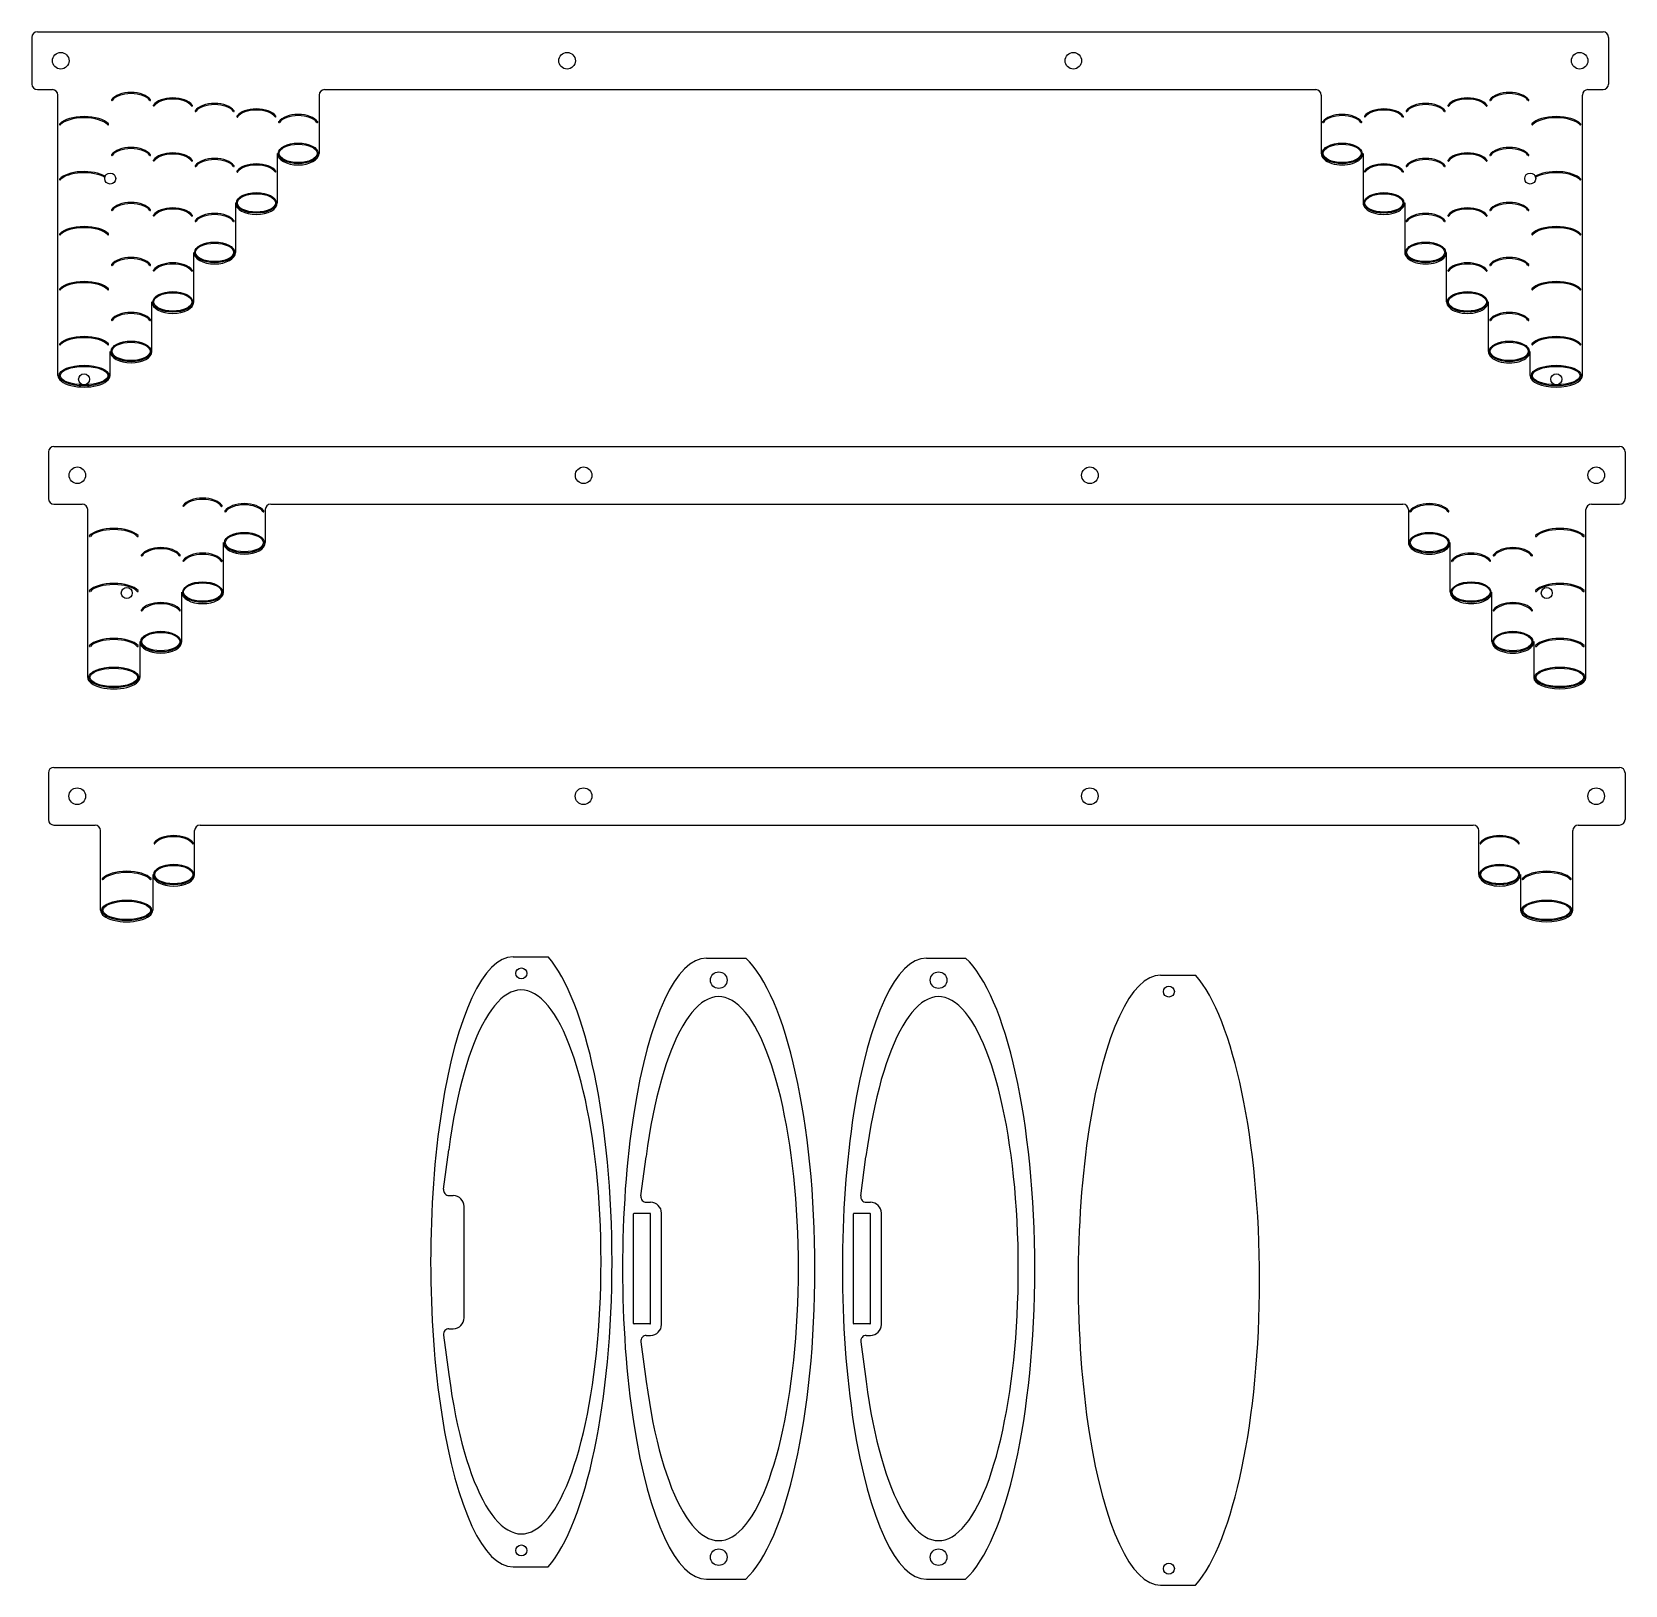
# Model space of a CAD drawing. Header units: millimetres. Extents: x -1211 to -100, y -1155 to 1320.
# Drawn here: x -426.3 to -136.4, y -1155.3 to -872.8 of the extents above; entities that cross this region are included whole.
import ezdxf

# ---------------------------------------------------------------- set-up
doc = ezdxf.new("R2010")
doc.units = ezdxf.units.MM
doc.layers.get('0').update_dxf_attribs({"lineweight": 25, "true_color": 0xffffff})
for name, color, linetype, lineweight, true_color in [('brass', 7, 'Continuous', 25, 0x000000), ('f1', 7, 'Continuous', 25, 0x000000), ('f3', 7, 'Continuous', 25, 0x000000), ('f4', 7, 'Continuous', 25, 0x000000), ('f5', 7, 'Continuous', 25, 0x000000), ('Plate', 7, 'Continuous', 25, 0x000000)]:
    doc.layers.add(name, color=color, linetype=linetype, lineweight=lineweight, true_color=true_color)

msp = doc.modelspace()

# ---------------------------------------------------------------- linework, layer by layer
for p, q in [((-425.27, -883.34), (-422.53, -883.34)), ((-373.03, -883.34), (-192.73, -883.34)), ((-382.82, -958.72), (-176.87, -958.72)), ((-395.67, -1017.08), (-164.07, -1017.08)), ((-338.73, -1041.06), (-332.36, -1041.06)), ((-303.56, -1041.28), (-296.42, -1041.28)), ((-263.56, -1041.28), (-256.42, -1041.28)), ((-220.95, -1044.36), (-214.58, -1044.36)), ((-351.39, -1083.31), (-350.45, -1076.16)), ((-315.49, -1084.52), (-314.54, -1077.38)), ((-275.49, -1084.52), (-274.54, -1077.38)), ((-350.4, -1084.44), (-349.63, -1084.44)), ((-347.63, -1106.67), (-347.63, -1086.44)), ((-314.5, -1085.66), (-313.73, -1085.66)), ((-274.5, -1085.66), (-273.73, -1085.66)), ((-311.73, -1107.89), (-311.73, -1087.66)), ((-271.73, -1107.89), (-271.73, -1087.66)), ((-351.39, -1109.81), (-350.43, -1117.02)), ((-350.4, -1108.67), (-349.63, -1108.67)), ((-314.5, -1109.89), (-313.73, -1109.89)), ((-274.5, -1109.89), (-273.73, -1109.89)), ((-315.49, -1111.03), (-314.52, -1118.24)), ((-275.49, -1111.03), (-274.52, -1118.24)), ((-338.73, -1151.99), (-332.36, -1151.99)), ((-303.56, -1154.21), (-296.42, -1154.21)), ((-263.56, -1154.21), (-256.42, -1154.21)), ((-220.95, -1155.29), (-214.58, -1155.29))]:
    msp.add_line(p, q)
for centre, radius in [((-412.02, -899.51), 1), ((-153.72, -899.51), 1), ((-416.77, -936.02), 1), ((-148.97, -936.02), 1), ((-150.7, -974.89), 1), ((-337.23, -1044.06), 1), ((-301.33, -1045.28), 1.51), ((-261.33, -1045.28), 1.51), ((-219.45, -1047.36), 1), ((-337.23, -1148.99), 1), ((-301.33, -1150.21), 1.51), ((-261.33, -1150.21), 1.51), ((-219.45, -1152.29), 1)]:
    msp.add_circle(centre, radius)
for centre, radius, start, end in [((-422.53, -884.34), 1, 0, 90), ((-373.03, -884.34), 1, 90, 180), ((-192.73, -884.34), 1, 0, 90), ((-143.23, -884.34), 1, 90, 180), ((-417.12, -959.72), 1, 0, 90), ((-382.82, -959.72), 1, 90, 180), ((-176.87, -959.72), 1, 0, 90), ((-142.57, -959.72), 1, 90, 180), ((-414.77, -1018.08), 1, 0, 90), ((-395.67, -1018.08), 1, 90, 180), ((-164.07, -1018.08), 1, 0, 90), ((-144.97, -1018.08), 1, 90, 180), ((-350.4, -1083.44), 1, 172.4552, 270), ((-349.63, -1086.44), 2, 0, 90), ((-314.5, -1084.66), 1, 172.4552, 270), ((-313.73, -1087.66), 2, 0, 90), ((-274.5, -1084.66), 1, 172.4552, 270), ((-273.73, -1087.66), 2, 0, 90), ((-349.63, -1106.67), 2, 270, 0), ((-350.4, -1109.67), 1, 90, 187.6019), ((-314.5, -1110.89), 1, 90, 187.6019), ((-313.73, -1107.89), 2, 270, 0), ((-274.5, -1110.89), 1, 90, 187.6019), ((-273.73, -1107.89), 2, 270, 0)]:
    msp.add_arc(centre, radius, start, end)
for centre, major_axis, ratio, start_param, end_param in [((-338.73, -1096.52), (0, 55.46), 0.270448, 0, 3.141593), ((-337.23, -1096.52), (0, 49.46), 0.293145, 1.998028, 1.146434), ((-337.73, -1096.52), (0, 58.46), 0.29078, 3.463335, 5.961443), ((-303.56, -1097.74), (0, 56.46), 0.270448, 0, 3.141593), ((-300.83, -1097.74), (0, 58.46), 0.29078, 3.403914, 6.020864), ((-263.56, -1097.74), (0, 56.46), 0.270448, 0, 3.141593), ((-260.83, -1097.74), (0, 58.46), 0.29078, 3.403914, 6.020864), ((-301.33, -1097.74), (0, 49.46), 0.293145, 1.998028, 1.146434), ((-261.33, -1097.74), (0, 49.46), 0.293145, 1.998028, 1.146434), ((-220.95, -1099.83), (0, 55.46), 0.270448, 0, 3.141593), ((-219.95, -1099.83), (0, 58.46), 0.29078, 3.463335, 5.961443)]:
    msp.add_ellipse(centre, major_axis=major_axis, ratio=ratio, start_param=start_param, end_param=end_param)
at = {"layer": 'brass'}
for p, q in [((-426.27, -873.84), (-426.27, -882.34)), ((-139.47, -873.84), (-139.47, -882.34)), ((-143.23, -883.34), (-140.47, -883.34)), ((-423.25, -949.22), (-423.25, -957.72)), ((-136.45, -949.22), (-136.45, -957.72)), ((-422.25, -958.72), (-417.12, -958.72)), ((-142.57, -958.72), (-137.45, -958.72)), ((-423.27, -1007.58), (-423.27, -1016.08)), ((-136.47, -1007.58), (-136.47, -1016.08)), ((-422.27, -1017.08), (-414.77, -1017.08)), ((-144.97, -1017.08), (-137.47, -1017.08))]:
    msp.add_line(p, q, dxfattribs=at)
for centre, start, end in [((-425.27, -873.84), 90, 180), ((-140.47, -873.84), 0, 90), ((-425.27, -882.34), 180, 270), ((-140.47, -882.34), 270, 0), ((-422.25, -949.22), 90, 180), ((-137.45, -949.22), 0, 90), ((-422.25, -957.72), 180, 270), ((-137.45, -957.72), 270, 0), ((-422.27, -1007.58), 90, 180), ((-137.47, -1007.58), 0, 90), ((-422.27, -1016.08), 180, 270), ((-137.47, -1016.08), 270, 0)]:
    msp.add_arc(centre, 1, start, end, dxfattribs=at)
at = {"layer": 'f1'}
for p, q in [((-425.27, -872.84), (-140.47, -872.84)), ((-422.25, -948.22), (-137.45, -948.22)), ((-422.27, -1006.58), (-137.47, -1006.58))]:
    msp.add_line(p, q, dxfattribs=at)
for centre, radius in [((-421.02, -878.09), 1.51), ((-328.92, -878.09), 1.51), ((-236.82, -878.09), 1.51), ((-144.72, -878.09), 1.51), ((-418, -953.47), 1.51), ((-325.9, -953.47), 1.51), ((-233.8, -953.47), 1.51), ((-141.7, -953.47), 1.51), ((-409, -974.89), 1), ((-418.02, -1011.83), 1.51), ((-325.92, -1011.83), 1.51), ((-233.82, -1011.83), 1.51), ((-141.72, -1011.83), 1.51)]:
    msp.add_circle(centre, radius, dxfattribs=at)
at = {"layer": 'f3'}
for p, q in [((-421.53, -935.34), (-421.53, -884.34)), ((-374.03, -884.34), (-374.03, -894.94)), ((-191.73, -884.34), (-191.73, -894.94)), ((-144.23, -935.34), (-144.23, -884.34)), ((-381.63, -894.94), (-381.63, -903.94)), ((-184.13, -894.94), (-184.13, -903.94)), ((-389.23, -903.94), (-389.23, -912.94)), ((-176.53, -903.94), (-176.53, -912.94)), ((-396.83, -921.94), (-396.83, -912.94)), ((-168.93, -921.94), (-168.93, -912.94)), ((-404.43, -930.94), (-404.43, -921.94)), ((-161.33, -930.94), (-161.33, -921.94)), ((-412.03, -935.34), (-412.03, -930.94)), ((-153.73, -935.34), (-153.73, -930.94))]:
    msp.add_line(p, q, dxfattribs=at)
at = {"layer": 'f3', "color": 5, "true_color": 0x0000ff}
for centre, start, end in [((-421.12, -889.65), 135.4006, 321.3987), ((-412.43, -889.65), 218.6013, 44.5994), ((-153.32, -889.65), 135.4006, 321.3987), ((-144.63, -889.65), 218.6013, 44.5994), ((-421.12, -899.65), 135.4006, 321.3987), ((-144.63, -899.65), 218.6013, 44.5994), ((-421.12, -909.65), 135.4006, 321.3987), ((-412.43, -909.65), 218.6013, 44.5994), ((-153.32, -909.65), 135.4006, 321.3987), ((-144.63, -909.65), 218.6013, 44.5994), ((-421.12, -919.65), 135.4006, 321.3987), ((-412.43, -919.65), 218.6013, 44.5994), ((-153.32, -919.65), 135.4006, 321.3987), ((-144.63, -919.65), 218.6013, 44.5994), ((-421.12, -929.65), 135.4006, 321.3987), ((-412.43, -929.65), 218.6013, 44.5994), ((-153.32, -929.65), 135.4006, 321.3987), ((-144.63, -929.65), 218.6013, 44.5994)]:
    msp.add_arc(centre, 0.103, start, end, dxfattribs=at)
for centre, major_axis, ratio, start_param, end_param in [((-408.23, -885.94), (3.8, 0), 0.55122, 0.375247, 2.766345), ((-157.53, -885.94), (-3.8, 0), 0.55122, 3.51684, 5.907938), ((-411.7, -885.24), (0, 0.103), 0.8, 0.79239, 4.038669), ((-408.23, -885.94), (3.62, 0), 0.517205, 0.343264, 2.798328), ((-404.75, -885.24), (0, 0.103), 0.8, 2.244517, 5.490795), ((-404.1, -886.24), (0, 0.103), 0.8, 0.79239, 4.038669), ((-400.63, -886.94), (3.8, 0), 0.55122, 0.375247, 2.766345), ((-400.63, -886.94), (3.62, 0), 0.517205, 0.343264, 2.798328), ((-397.15, -886.24), (0, 0.103), 0.8, 2.244517, 5.490795), ((-393.03, -887.94), (3.8, 0), 0.55122, 0.375247, 2.766345), ((-393.03, -887.94), (3.62, 0), 0.517205, 0.343264, 2.798328), ((-385.43, -888.94), (3.8, 0), 0.55122, 0.375247, 2.766345), ((-180.33, -888.94), (-3.8, 0), 0.55122, 3.51684, 5.907938), ((-172.73, -887.94), (-3.8, 0), 0.55122, 3.51684, 5.907938), ((-172.73, -887.94), (-3.62, 0), 0.517205, 3.484857, 5.939921), ((-168.6, -886.24), (0, 0.103), 0.8, 0.79239, 4.038669), ((-165.13, -886.94), (-3.8, 0), 0.55122, 3.51684, 5.907938), ((-165.13, -886.94), (-3.62, 0), 0.517205, 3.484857, 5.939921), ((-161.65, -886.24), (0, 0.103), 0.8, 2.244517, 5.490795), ((-161, -885.24), (0, 0.103), 0.8, 0.79239, 4.038669), ((-157.53, -885.94), (-3.62, 0), 0.517205, 3.484857, 5.939921), ((-154.05, -885.24), (0, 0.103), 0.8, 2.244517, 5.490795), ((-416.78, -890.34), (-4.75, 0), 0.440976, 3.51684, 5.907938), ((-416.78, -890.34), (-4.53, 0), 0.413764, 3.484857, 5.939921), ((-396.5, -887.24), (0, 0.103), 0.8, 0.79239, 4.038669), ((-389.55, -887.24), (0, 0.103), 0.8, 2.244517, 5.490795), ((-388.9, -888.24), (0, 0.103), 0.8, 0.79239, 4.038669), ((-385.43, -888.94), (3.62, 0), 0.517205, 0.343264, 2.798328), ((-381.95, -888.24), (0, 0.103), 0.8, 2.244517, 5.490795), ((-381.3, -889.24), (0, 0.103), 0.8, 0.79239, 4.038669), ((-377.83, -889.94), (3.8, 0), 0.55122, 0.375247, 2.766345), ((-377.83, -889.94), (3.62, 0), 0.517205, 0.343264, 2.798328), ((-374.35, -889.24), (0, 0.103), 0.8, 2.244517, 5.490795), ((-191.4, -889.24), (0, 0.103), 0.8, 0.79239, 4.038669), ((-187.93, -889.94), (-3.8, 0), 0.55122, 3.51684, 5.907938), ((-187.93, -889.94), (-3.62, 0), 0.517205, 3.484857, 5.939921), ((-184.45, -889.24), (0, 0.103), 0.8, 2.244517, 5.490795), ((-183.8, -888.24), (0, 0.103), 0.8, 0.79239, 4.038669), ((-180.33, -888.94), (-3.62, 0), 0.517205, 3.484857, 5.939921), ((-176.85, -888.24), (0, 0.103), 0.8, 2.244517, 5.490795), ((-176.2, -887.24), (0, 0.103), 0.8, 0.79239, 4.038669), ((-169.25, -887.24), (0, 0.103), 0.8, 2.244517, 5.490795), ((-148.98, -890.34), (4.75, 0), 0.440976, 0.375247, 2.766345), ((-148.98, -890.34), (4.53, 0), 0.413764, 0.343264, 2.798328), ((-411.7, -895.24), (0, 0.103), 0.8, 0.79239, 4.038669), ((-408.23, -895.94), (3.8, 0), 0.55122, 0.375247, 2.766345), ((-408.23, -895.94), (3.62, 0), 0.517205, 0.343264, 2.798328), ((-404.75, -895.24), (0, 0.103), 0.8, 2.244517, 5.490795), ((-400.63, -896.94), (3.8, 0), 0.55122, 0.375247, 2.766345), ((-400.63, -896.94), (3.62, 0), 0.517205, 0.343264, 2.798328), ((-165.13, -896.94), (-3.8, 0), 0.55122, 3.51684, 5.907938), ((-165.13, -896.94), (-3.62, 0), 0.517205, 3.484857, 5.939921), ((-161, -895.24), (0, 0.103), 0.8, 0.79239, 4.038669), ((-157.53, -895.94), (-3.8, 0), 0.55122, 3.51684, 5.907938), ((-157.53, -895.94), (-3.62, 0), 0.517205, 3.484857, 5.939921), ((-154.05, -895.24), (0, 0.103), 0.8, 2.244517, 5.490795), ((-416.78, -900.34), (-4.75, 0), 0.440976, 3.771104, 5.907938), ((-416.78, -900.34), (-4.53, 0), 0.413764, 3.726985, 5.939921), ((-404.1, -896.24), (0, 0.103), 0.8, 0.79239, 4.038669), ((-397.15, -896.24), (0, 0.103), 0.8, 2.244517, 5.490795), ((-396.5, -897.24), (0, 0.103), 0.8, 0.79239, 4.038669), ((-393.03, -897.94), (3.8, 0), 0.55122, 0.375247, 2.766345), ((-393.03, -897.94), (3.62, 0), 0.517205, 0.343264, 2.798328), ((-389.55, -897.24), (0, 0.103), 0.8, 2.244517, 5.490795), ((-388.9, -898.24), (0, 0.103), 0.8, 0.79239, 4.038669), ((-385.43, -898.94), (3.8, 0), 0.55122, 0.375247, 2.766345), ((-385.43, -898.94), (3.62, 0), 0.517205, 0.343264, 2.798328), ((-381.95, -898.24), (0, 0.103), 0.8, 2.244517, 5.490795), ((-183.8, -898.24), (0, 0.103), 0.8, 0.79239, 4.038669), ((-180.33, -898.94), (-3.8, 0), 0.55122, 3.51684, 5.907938), ((-180.33, -898.94), (-3.62, 0), 0.517205, 3.484857, 5.939921), ((-176.85, -898.24), (0, 0.103), 0.8, 2.244517, 5.490795), ((-176.2, -897.24), (0, 0.103), 0.8, 0.79239, 4.038669), ((-172.73, -897.94), (-3.8, 0), 0.55122, 3.51684, 5.907938), ((-172.73, -897.94), (-3.62, 0), 0.517205, 3.484857, 5.939921), ((-169.25, -897.24), (0, 0.103), 0.8, 2.244517, 5.490795), ((-168.6, -896.24), (0, 0.103), 0.8, 0.79239, 4.038669), ((-161.65, -896.24), (0, 0.103), 0.8, 2.244517, 5.490795), ((-148.98, -900.34), (4.75, 0), 0.440976, 0.375247, 2.510162), ((-148.98, -900.34), (4.53, 0), 0.413764, 0.343264, 2.553799), ((-408.23, -905.94), (3.8, 0), 0.55122, 0.375247, 2.766345), ((-408.23, -905.94), (3.62, 0), 0.517205, 0.343264, 2.798328), ((-157.53, -905.94), (-3.8, 0), 0.55122, 3.51684, 5.907938), ((-157.53, -905.94), (-3.62, 0), 0.517205, 3.484857, 5.939921), ((-411.7, -905.24), (0, 0.103), 0.8, 0.79239, 4.038669), ((-404.75, -905.24), (0, 0.103), 0.8, 2.244517, 5.490795), ((-404.1, -906.24), (0, 0.103), 0.8, 0.79239, 4.038669), ((-400.63, -906.94), (3.8, 0), 0.55122, 0.375247, 2.766345), ((-400.63, -906.94), (3.62, 0), 0.517205, 0.343264, 2.798328), ((-397.15, -906.24), (0, 0.103), 0.8, 2.244517, 5.490795), ((-393.03, -907.94), (3.8, 0), 0.55122, 0.375247, 2.766345), ((-393.03, -907.94), (3.62, 0), 0.517205, 0.343264, 2.798328), ((-172.73, -907.94), (-3.8, 0), 0.55122, 3.51684, 5.907938), ((-172.73, -907.94), (-3.62, 0), 0.517205, 3.484857, 5.939921), ((-168.6, -906.24), (0, 0.103), 0.8, 0.79239, 4.038669), ((-165.13, -906.94), (-3.8, 0), 0.55122, 3.51684, 5.907938), ((-165.13, -906.94), (-3.62, 0), 0.517205, 3.484857, 5.939921), ((-161.65, -906.24), (0, 0.103), 0.8, 2.244517, 5.490795), ((-161, -905.24), (0, 0.103), 0.8, 0.79239, 4.038669), ((-154.05, -905.24), (0, 0.103), 0.8, 2.244517, 5.490795), ((-416.78, -910.34), (-4.75, 0), 0.440976, 3.51684, 5.907938), ((-416.78, -910.34), (-4.53, 0), 0.413764, 3.484857, 5.939921), ((-396.5, -907.24), (0, 0.103), 0.8, 0.79239, 4.038669), ((-389.55, -907.24), (0, 0.103), 0.8, 2.244517, 5.490795), ((-176.2, -907.24), (0, 0.103), 0.8, 0.79239, 4.038669), ((-169.25, -907.24), (0, 0.103), 0.8, 2.244517, 5.490795), ((-148.98, -910.34), (4.75, 0), 0.440976, 0.375247, 2.766345), ((-148.98, -910.34), (4.53, 0), 0.413764, 0.343264, 2.798328), ((-411.7, -915.24), (0, 0.103), 0.8, 0.79239, 4.038669), ((-408.23, -915.94), (3.8, 0), 0.55122, 0.375247, 2.766345), ((-408.23, -915.94), (3.62, 0), 0.517205, 0.343264, 2.798328), ((-404.75, -915.24), (0, 0.103), 0.8, 2.244517, 5.490795), ((-400.63, -916.94), (3.8, 0), 0.55122, 0.375247, 2.766345), ((-400.63, -916.94), (3.62, 0), 0.517205, 0.343264, 2.798328), ((-165.13, -916.94), (-3.8, 0), 0.55122, 3.51684, 5.907938), ((-165.13, -916.94), (-3.62, 0), 0.517205, 3.484857, 5.939921), ((-161, -915.24), (0, 0.103), 0.8, 0.79239, 4.038669), ((-157.53, -915.94), (-3.8, 0), 0.55122, 3.51684, 5.907938), ((-157.53, -915.94), (-3.62, 0), 0.517205, 3.484857, 5.939921), ((-154.05, -915.24), (0, 0.103), 0.8, 2.244517, 5.490795), ((-416.78, -920.34), (-4.75, 0), 0.440976, 3.51684, 5.907938), ((-416.78, -920.34), (-4.53, 0), 0.413764, 3.484857, 5.939921), ((-404.1, -916.24), (0, 0.103), 0.8, 0.79239, 4.038669), ((-397.15, -916.24), (0, 0.103), 0.8, 2.244517, 5.490795), ((-168.6, -916.24), (0, 0.103), 0.8, 0.79239, 4.038669), ((-161.65, -916.24), (0, 0.103), 0.8, 2.244517, 5.490795), ((-148.98, -920.34), (4.75, 0), 0.440976, 0.375247, 2.766345), ((-148.98, -920.34), (4.53, 0), 0.413764, 0.343264, 2.798328), ((-408.23, -925.94), (3.8, 0), 0.55122, 0.375247, 2.766345), ((-408.23, -925.94), (3.62, 0), 0.517205, 0.343264, 2.798328), ((-157.53, -925.94), (-3.8, 0), 0.55122, 3.51684, 5.907938), ((-157.53, -925.94), (-3.62, 0), 0.517205, 3.484857, 5.939921), ((-411.7, -925.24), (0, 0.103), 0.8, 0.79239, 4.038669), ((-404.75, -925.24), (0, 0.103), 0.8, 2.244517, 5.490795), ((-161, -925.24), (0, 0.103), 0.8, 0.79239, 4.038669), ((-154.05, -925.24), (0, 0.103), 0.8, 2.244517, 5.490795), ((-416.78, -930.34), (-4.75, 0), 0.440976, 3.51684, 5.907938), ((-416.78, -930.34), (-4.53, 0), 0.413764, 3.484857, 5.939921), ((-148.98, -930.34), (4.75, 0), 0.440976, 0.375247, 2.766345), ((-148.98, -930.34), (4.53, 0), 0.413764, 0.343264, 2.798328)]:
    msp.add_ellipse(centre, major_axis=major_axis, ratio=ratio, start_param=start_param, end_param=end_param, dxfattribs=at)
at = {"layer": 'f3'}
for centre, major_axis, ratio, start_param, end_param in [((-377.83, -894.94), (3.8, 0), 0.55122, 3.141593, 0), ((-187.93, -894.94), (-3.8, 0), 0.55122, 0, 3.141593), ((-385.43, -903.94), (3.8, 0), 0.55122, 3.141593, 0), ((-180.33, -903.94), (-3.8, 0), 0.55122, 0, 3.141593), ((-393.03, -912.94), (3.8, 0), 0.55122, 3.141593, 0), ((-172.73, -912.94), (-3.8, 0), 0.55122, 0, 3.141593), ((-400.63, -921.94), (3.8, 0), 0.55122, 3.141593, 0), ((-165.13, -921.94), (-3.8, 0), 0.55122, 0, 3.141593), ((-408.23, -930.94), (3.8, 0), 0.55122, 3.141593, 0), ((-157.53, -930.94), (-3.8, 0), 0.55122, 0, 3.141593), ((-416.78, -935.34), (-4.75, 0), 0.440976, 0, 3.141593), ((-148.98, -935.34), (4.75, 0), 0.440976, 3.141593, 0)]:
    msp.add_ellipse(centre, major_axis=major_axis, ratio=ratio, start_param=start_param, end_param=end_param, dxfattribs=at)
at = {"layer": 'f3', "color": 5, "true_color": 0x0000ff}
for centre, major_axis, ratio in [((-377.83, -894.94), (3.62, 0), 0.517205), ((-377.83, -894.94), (-3.46, 0), 0.483354), ((-187.93, -894.94), (-3.62, 0), 0.517205), ((-187.93, -894.94), (3.46, 0), 0.483354), ((-385.43, -903.94), (3.62, 0), 0.517205), ((-385.43, -903.94), (-3.46, 0), 0.483354), ((-180.33, -903.94), (-3.62, 0), 0.517205), ((-180.33, -903.94), (3.46, 0), 0.483354), ((-393.03, -912.94), (3.62, 0), 0.517205), ((-393.03, -912.94), (-3.46, 0), 0.483354), ((-172.73, -912.94), (-3.62, 0), 0.517205), ((-172.73, -912.94), (3.46, 0), 0.483354), ((-400.63, -921.94), (3.62, 0), 0.517205), ((-400.63, -921.94), (-3.46, 0), 0.483354), ((-165.13, -921.94), (-3.62, 0), 0.517205), ((-165.13, -921.94), (3.46, 0), 0.483354), ((-408.23, -930.94), (3.62, 0), 0.517205), ((-408.23, -930.94), (-3.46, 0), 0.483354), ((-157.53, -930.94), (-3.62, 0), 0.517205), ((-157.53, -930.94), (3.46, 0), 0.483354), ((-416.78, -935.34), (-4.53, 0), 0.413764), ((-416.78, -935.34), (-4.33, 0), 0.386683), ((-148.98, -935.34), (4.53, 0), 0.413764), ((-148.98, -935.34), (4.33, 0), 0.386683)]:
    msp.add_ellipse(centre, major_axis=major_axis, ratio=ratio, dxfattribs=at)
at = {"layer": 'f4'}
for p, q in [((-416.12, -990.22), (-416.12, -959.72)), ((-383.82, -959.72), (-383.82, -965.72)), ((-175.87, -959.72), (-175.87, -965.72)), ((-143.57, -990.22), (-143.57, -959.72)), ((-391.42, -974.72), (-391.42, -965.72)), ((-168.27, -974.72), (-168.27, -965.72)), ((-399.02, -983.72), (-399.02, -974.72)), ((-160.67, -983.72), (-160.67, -974.72)), ((-406.62, -983.72), (-406.62, -990.22)), ((-153.07, -983.72), (-153.07, -990.22))]:
    msp.add_line(p, q, dxfattribs=at)
at = {"layer": 'f4', "color": 5, "true_color": 0x0000ff}
for centre, start, end in [((-415.72, -964.52), 135.4006, 321.3987), ((-407.03, -964.52), 218.6013, 44.5994), ((-152.67, -964.52), 135.4006, 321.3987), ((-143.98, -964.52), 218.6013, 44.5994), ((-415.72, -974.52), 135.4006, 321.3987), ((-407.03, -974.52), 218.6013, 44.5994), ((-152.67, -974.52), 135.4006, 321.3987), ((-143.98, -974.52), 218.6013, 44.5994), ((-415.72, -984.52), 135.4006, 321.3987), ((-407.03, -984.52), 218.6013, 44.5994), ((-152.67, -984.52), 135.4006, 321.3987), ((-143.98, -984.52), 218.6013, 44.5994)]:
    msp.add_arc(centre, 0.103, start, end, dxfattribs=at)
for centre, major_axis, ratio, start_param, end_param in [((-398.7, -959.03), (0, 0.103), 0.8, 0.79239, 4.038669), ((-395.22, -959.72), (3.8, 0), 0.55122, 0.375247, 2.766345), ((-395.22, -959.72), (3.62, 0), 0.517205, 0.343264, 2.798328), ((-391.75, -959.03), (0, 0.103), 0.8, 2.244517, 5.490795), ((-387.62, -960.72), (3.8, 0), 0.55122, 0.375247, 2.766345), ((-387.62, -960.72), (3.62, 0), 0.517205, 0.343264, 2.798328), ((-172.07, -960.72), (-3.8, 0), 0.55122, 3.51684, 5.907938), ((-172.07, -960.72), (-3.62, 0), 0.517205, 3.484857, 5.939921), ((-391.1, -960.03), (0, 0.103), 0.8, 0.79239, 4.038669), ((-384.15, -960.03), (0, 0.103), 0.8, 2.244517, 5.490795), ((-175.55, -960.03), (0, 0.103), 0.8, 0.79239, 4.038669), ((-168.6, -960.03), (0, 0.103), 0.8, 2.244517, 5.490795), ((-411.37, -965.22), (-4.75, 0), 0.440976, 3.51684, 5.907938), ((-411.37, -965.22), (-4.53, 0), 0.413764, 3.484857, 5.939921), ((-148.32, -965.22), (4.75, 0), 0.440976, 0.375247, 2.766345), ((-148.32, -965.22), (4.53, 0), 0.413764, 0.343264, 2.798328), ((-406.3, -968.03), (0, 0.103), 0.8, 0.79239, 4.038669), ((-402.82, -968.72), (3.8, 0), 0.55122, 0.375247, 2.766345), ((-402.82, -968.72), (3.62, 0), 0.517205, 0.343264, 2.798328), ((-399.35, -968.03), (0, 0.103), 0.8, 2.244517, 5.490795), ((-395.22, -969.72), (3.8, 0), 0.55122, 0.375247, 2.766345), ((-395.22, -969.72), (3.62, 0), 0.517205, 0.343264, 2.798328), ((-164.47, -969.72), (-3.8, 0), 0.55122, 3.51684, 5.907938), ((-164.47, -969.72), (-3.62, 0), 0.517205, 3.484857, 5.939921), ((-160.35, -968.03), (0, 0.103), 0.8, 0.79239, 4.038669), ((-156.87, -968.72), (-3.8, 0), 0.55122, 3.51684, 5.907938), ((-156.87, -968.72), (-3.62, 0), 0.517205, 3.484857, 5.939921), ((-153.4, -968.03), (0, 0.103), 0.8, 2.244517, 5.490795), ((-398.7, -969.03), (0, 0.103), 0.8, 0.79239, 4.038669), ((-391.75, -969.03), (0, 0.103), 0.8, 2.244517, 5.490795), ((-167.95, -969.03), (0, 0.103), 0.8, 0.79239, 4.038669), ((-161, -969.03), (0, 0.103), 0.8, 2.244517, 5.490795), ((-411.37, -975.22), (-4.75, 0), 0.440976, 3.51684, 5.907938), ((-411.37, -975.22), (-4.53, 0), 0.413764, 3.484857, 5.939921), ((-148.32, -975.22), (4.75, 0), 0.440976, 0.375247, 2.766345), ((-148.32, -975.22), (4.53, 0), 0.413764, 0.343264, 2.798328), ((-402.82, -978.72), (3.8, 0), 0.55122, 0.375247, 2.766345), ((-156.87, -978.72), (-3.8, 0), 0.55122, 3.51684, 5.907938), ((-406.3, -978.03), (0, 0.103), 0.8, 0.79239, 4.038669), ((-402.82, -978.72), (3.62, 0), 0.517205, 0.343264, 2.798328), ((-399.35, -978.03), (0, 0.103), 0.8, 2.244517, 5.490795), ((-160.35, -978.03), (0, 0.103), 0.8, 0.79239, 4.038669), ((-156.87, -978.72), (-3.62, 0), 0.517205, 3.484857, 5.939921), ((-153.4, -978.03), (0, 0.103), 0.8, 2.244517, 5.490795), ((-411.37, -985.22), (-4.75, 0), 0.440976, 3.51684, 5.907938), ((-411.37, -985.22), (-4.53, 0), 0.413764, 3.484857, 5.939921), ((-148.32, -985.22), (4.75, 0), 0.440976, 0.375247, 2.766345), ((-148.32, -985.22), (4.53, 0), 0.413764, 0.343264, 2.798328)]:
    msp.add_ellipse(centre, major_axis=major_axis, ratio=ratio, start_param=start_param, end_param=end_param, dxfattribs=at)
for centre, major_axis, ratio in [((-387.62, -965.72), (3.62, 0), 0.517205), ((-387.62, -965.72), (-3.46, 0), 0.483354), ((-172.07, -965.72), (-3.62, 0), 0.517205), ((-172.07, -965.72), (3.46, 0), 0.483354), ((-395.22, -974.72), (3.62, 0), 0.517205), ((-395.22, -974.72), (-3.46, 0), 0.483354), ((-164.47, -974.72), (-3.62, 0), 0.517205), ((-164.47, -974.72), (3.46, 0), 0.483354), ((-402.82, -983.72), (3.62, 0), 0.517205), ((-402.82, -983.72), (-3.46, 0), 0.483354), ((-156.87, -983.72), (-3.62, 0), 0.517205), ((-156.87, -983.72), (3.46, 0), 0.483354), ((-411.37, -990.22), (-4.53, 0), 0.413764), ((-411.37, -990.22), (-4.33, 0), 0.386683), ((-148.32, -990.22), (4.53, 0), 0.413764), ((-148.32, -990.22), (4.33, 0), 0.386683)]:
    msp.add_ellipse(centre, major_axis=major_axis, ratio=ratio, dxfattribs=at)
at = {"layer": 'f4'}
for centre, major_axis, ratio, start_param, end_param in [((-387.62, -965.72), (3.8, 0), 0.55122, 3.141593, 0), ((-172.07, -965.72), (-3.8, 0), 0.55122, 0, 3.141593), ((-395.22, -974.72), (3.8, 0), 0.55122, 3.141593, 0), ((-164.47, -974.72), (-3.8, 0), 0.55122, 0, 3.141593), ((-402.82, -983.72), (3.8, 0), 0.55122, 3.141593, 0), ((-156.87, -983.72), (-3.8, 0), 0.55122, 0, 3.141593), ((-411.37, -990.22), (-4.75, 0), 0.440976, 0, 3.141593), ((-148.32, -990.22), (4.75, 0), 0.440976, 3.141593, 0)]:
    msp.add_ellipse(centre, major_axis=major_axis, ratio=ratio, start_param=start_param, end_param=end_param, dxfattribs=at)
at = {"layer": 'f5'}
for p, q in [((-413.77, -1032.58), (-413.77, -1018.08)), ((-396.67, -1026.08), (-396.67, -1018.08)), ((-163.07, -1026.08), (-163.07, -1018.08)), ((-145.97, -1032.58), (-145.97, -1018.08)), ((-404.27, -1026.08), (-404.27, -1032.58)), ((-155.47, -1026.08), (-155.47, -1032.58))]:
    msp.add_line(p, q, dxfattribs=at)
at = {"layer": 'f5', "color": 5, "true_color": 0x0000ff}
for centre, start, end in [((-413.37, -1026.88), 135.4006, 321.3987), ((-404.68, -1026.88), 218.6013, 44.5994), ((-155.07, -1026.88), 135.4006, 321.3987), ((-146.38, -1026.88), 218.6013, 44.5994)]:
    msp.add_arc(centre, 0.103, start, end, dxfattribs=at)
for centre, major_axis, ratio, start_param, end_param in [((-400.47, -1021.08), (3.8, 0), 0.55122, 0.375247, 2.766345), ((-400.47, -1021.08), (3.62, 0), 0.517205, 0.343264, 2.798328), ((-159.27, -1021.08), (-3.8, 0), 0.55122, 3.51684, 5.907938), ((-159.27, -1021.08), (-3.62, 0), 0.517205, 3.484857, 5.939921), ((-403.95, -1020.39), (0, 0.103), 0.8, 0.79239, 4.038669), ((-397, -1020.39), (0, 0.103), 0.8, 2.244517, 5.490795), ((-162.75, -1020.39), (0, 0.103), 0.8, 0.79239, 4.038669), ((-155.8, -1020.39), (0, 0.103), 0.8, 2.244517, 5.490795), ((-409.02, -1027.58), (-4.75, 0), 0.440976, 3.51684, 5.907938), ((-409.02, -1027.58), (-4.53, 0), 0.413764, 3.484857, 5.939921), ((-150.72, -1027.58), (4.75, 0), 0.440976, 0.375247, 2.766345), ((-150.72, -1027.58), (4.53, 0), 0.413764, 0.343264, 2.798328)]:
    msp.add_ellipse(centre, major_axis=major_axis, ratio=ratio, start_param=start_param, end_param=end_param, dxfattribs=at)
for centre, major_axis, ratio in [((-400.47, -1026.08), (3.62, 0), 0.517205), ((-400.47, -1026.08), (-3.46, 0), 0.483354), ((-159.27, -1026.08), (-3.62, 0), 0.517205), ((-159.27, -1026.08), (3.46, 0), 0.483354), ((-409.02, -1032.58), (-4.53, 0), 0.413764), ((-409.02, -1032.58), (-4.33, 0), 0.386683), ((-150.72, -1032.58), (4.53, 0), 0.413764), ((-150.72, -1032.58), (4.33, 0), 0.386683)]:
    msp.add_ellipse(centre, major_axis=major_axis, ratio=ratio, dxfattribs=at)
at = {"layer": 'f5'}
for centre, major_axis, ratio, start_param, end_param in [((-400.47, -1026.08), (3.8, 0), 0.55122, 3.141593, 0), ((-159.27, -1026.08), (-3.8, 0), 0.55122, 0, 3.141593), ((-409.02, -1032.58), (-4.75, 0), 0.440976, 0, 3.141593), ((-150.72, -1032.58), (4.75, 0), 0.440976, 3.141593, 0)]:
    msp.add_ellipse(centre, major_axis=major_axis, ratio=ratio, start_param=start_param, end_param=end_param, dxfattribs=at)
at = {"layer": 'Plate'}
for p, q in [((-316.83, -1107.69), (-316.83, -1087.79)), ((-313.83, -1087.69), (-316.73, -1087.69)), ((-313.73, -1107.69), (-313.73, -1087.79)), ((-276.83, -1107.69), (-276.83, -1087.79)), ((-273.83, -1087.69), (-276.73, -1087.69)), ((-273.73, -1107.69), (-273.73, -1087.79)), ((-313.83, -1107.79), (-316.73, -1107.79)), ((-273.83, -1107.79), (-276.73, -1107.79))]:
    msp.add_line(p, q, dxfattribs=at)
for centre, start, end in [((-316.73, -1087.79), 90, 180), ((-313.83, -1087.79), 0, 90), ((-276.73, -1087.79), 90, 180), ((-273.83, -1087.79), 0, 90), ((-316.73, -1107.69), 180, 270), ((-313.83, -1107.69), 270, 0), ((-276.73, -1107.69), 180, 270), ((-273.83, -1107.69), 270, 0)]:
    msp.add_arc(centre, 0.1, start, end, dxfattribs=at)

doc.saveas('drawing.dxf')
